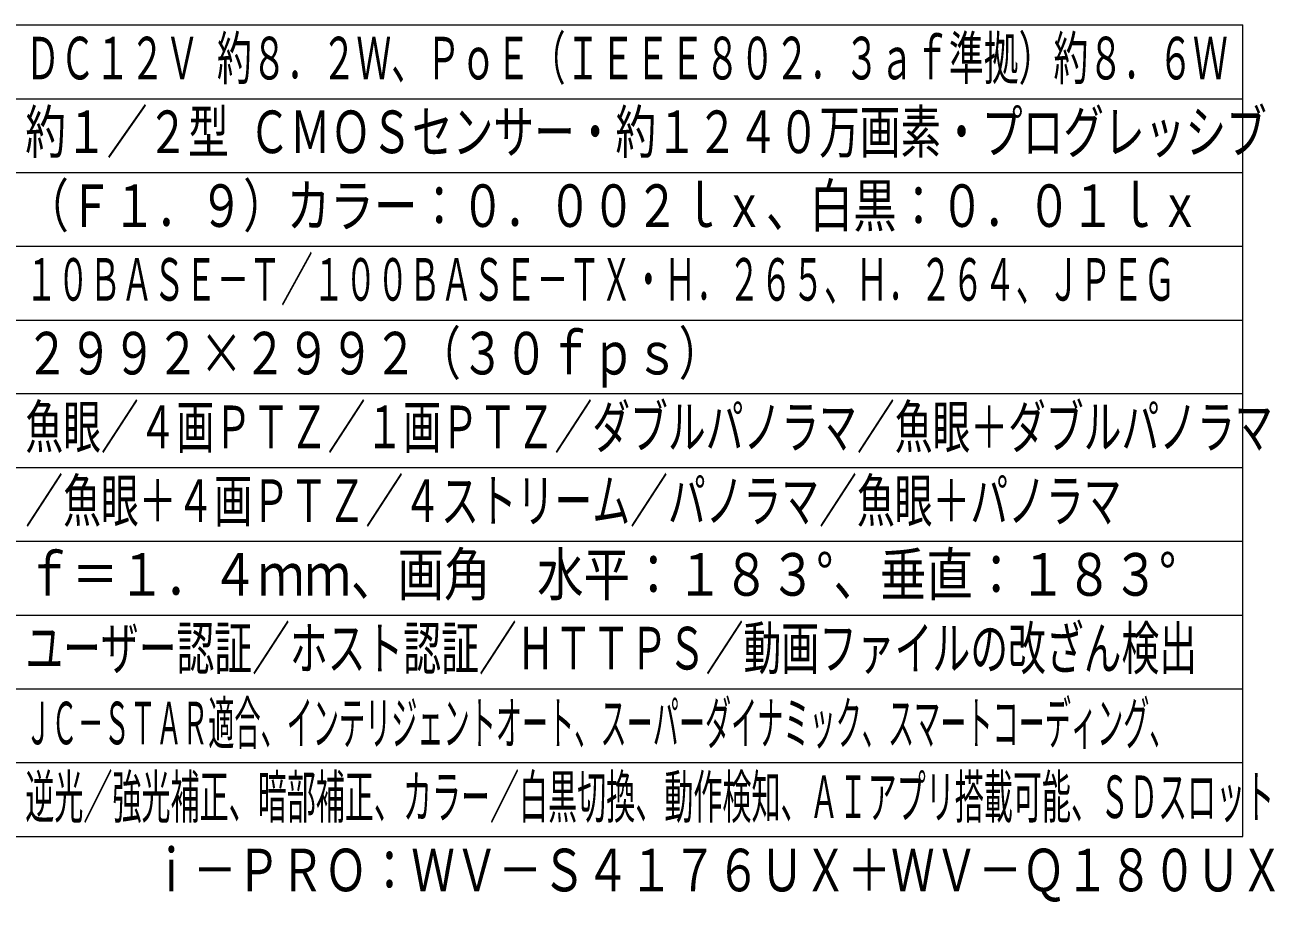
# Model space of a CAD drawing. Units: millimetres on the paper. Extents: x -62 to 65, y -59 to 59.
# Drawn here: x -20 to 64.7, y -59 to 0.5 of the extents above; entities that cross this region are included whole.
import ezdxf
from ezdxf.enums import TextEntityAlignment as Align

# ---------------------------------------------------------------- set-up
doc = ezdxf.new("R2010")
doc.units = ezdxf.units.MM
doc.layers.add('0-0_MOJI1', color=7, linetype='Continuous', lineweight=9)
doc.layers.add('0-3_WAKU', color=4, linetype='Continuous', lineweight=9)
doc.layers.add('0-2_相当品', color=4, linetype='Continuous')
doc.styles.add('ＭＳ ゴシック', font='')
doc.styles.get('ＭＳ ゴシック').set_extended_font_data('MS Gothic')

msp = doc.modelspace()

# ---------------------------------------------------------------- linework, layer by layer
at = {"layer": '0-3_WAKU', "color": 3}
for p, q in [((-62.5, 0.454), (62.5, 0.454)), ((62.5, -54.546), (62.5, 0.454)), ((-62.5, -54.546), (62.5, -54.546))]:
    msp.add_line(p, q, dxfattribs=at)
at = {"layer": '0-3_WAKU'}
for p, q in [((-62.5, -4.546), (62.5, -4.546)), ((-62.5, -9.546), (62.5, -9.546)), ((-62.5, -14.546), (62.5, -14.546)), ((-62.5, -19.546), (62.5, -19.546)), ((62.5, -24.546), (-62.5, -24.546)), ((-62.5, -29.546), (62.5, -29.546)), ((-62.5, -34.546), (62.5, -34.546)), ((-62.5, -39.546), (62.5, -39.546)), ((-62.5, -44.546), (62.5, -44.546)), ((-62.5, -49.546), (62.5, -49.546))]:
    msp.add_line(p, q, dxfattribs=at)

# ---------------------------------------------------------------- texts
at = {"layer": '0-0_MOJI1', "style": 'ＭＳ ゴシック'}
for s, height, width, p in [('ＤＣ１２Ｖ 約８．２Ｗ、ＰｏＥ（ＩＥＥＥ８０２．３ａｆ準拠）約８．６Ｗ', 2.886, 0.6, (-20, -4.101)), ('約１／２型 ＣＭＯＳセンサー・約１２４０万画素・プログレッシブ', 2.889, 0.7, (-20, -9.101)), ('（Ｆ１．９）カラー：０．００２ｌｘ、白黒：０．０１ｌｘ', 2.886, 0.75, (-20, -14.101)), ('１０ＢＡＳＥ－Ｔ／１００ＢＡＳＥ－ＴＸ・Ｈ．２６５、Ｈ．２６４、ＪＰＥＧ', 2.886, 0.55, (-20, -19.101)), ('２９９２×２９９２（３０ｆｐｓ）', 2.886, 0.75, (-20, -24.101)), ('魚眼／４画ＰＴＺ／１画ＰＴＺ／ダブルパノラマ／魚眼＋ダブルパノラマ', 2.889, 0.65, (-20, -29.101)), ('／魚眼＋４画ＰＴＺ／４ストリーム／パノラマ／魚眼＋パノラマ', 2.889, 0.65, (-20, -34.101)), ('ｆ＝１．４ｍｍ、画角\u3000水平：１８３°、垂直：１８３°', 2.889, 0.8, (-20, -39.101)), ('ユーザー認証／ホスト認証／ＨＴＴＰＳ／動画ファイルの改ざん検出', 2.889, 0.65, (-20, -44.101)), ('ＪＣ－ＳＴＡＲ適合、インテリジェントオート、スーパーダイナミック、スマートコーディング、', 2.886, 0.45, (-20, -49.173)), ('逆光／強光補正、暗部補正、カラー／白黒切換、動作検知、ＡＩアプリ搭載可能、ＳＤスロット', 2.886, 0.5, (-20, -54.173))]:
    msp.add_text(s, height=height, dxfattribs=dict(at, width=width)).set_placement(p, align=Align.BOTTOM_LEFT)
at = {"layer": '0-2_相当品', "style": 'ＭＳ ゴシック', "width": 0.75}
msp.add_text('ｉ－ＰＲＯ：ＷＶ－Ｓ４１７６ＵＸ＋ＷＶ－Ｑ１８０ＵＸ', height=2.889, dxfattribs=at).set_placement((-11.58, -59.137), align=Align.BOTTOM_LEFT)

doc.saveas('drawing.dxf')
